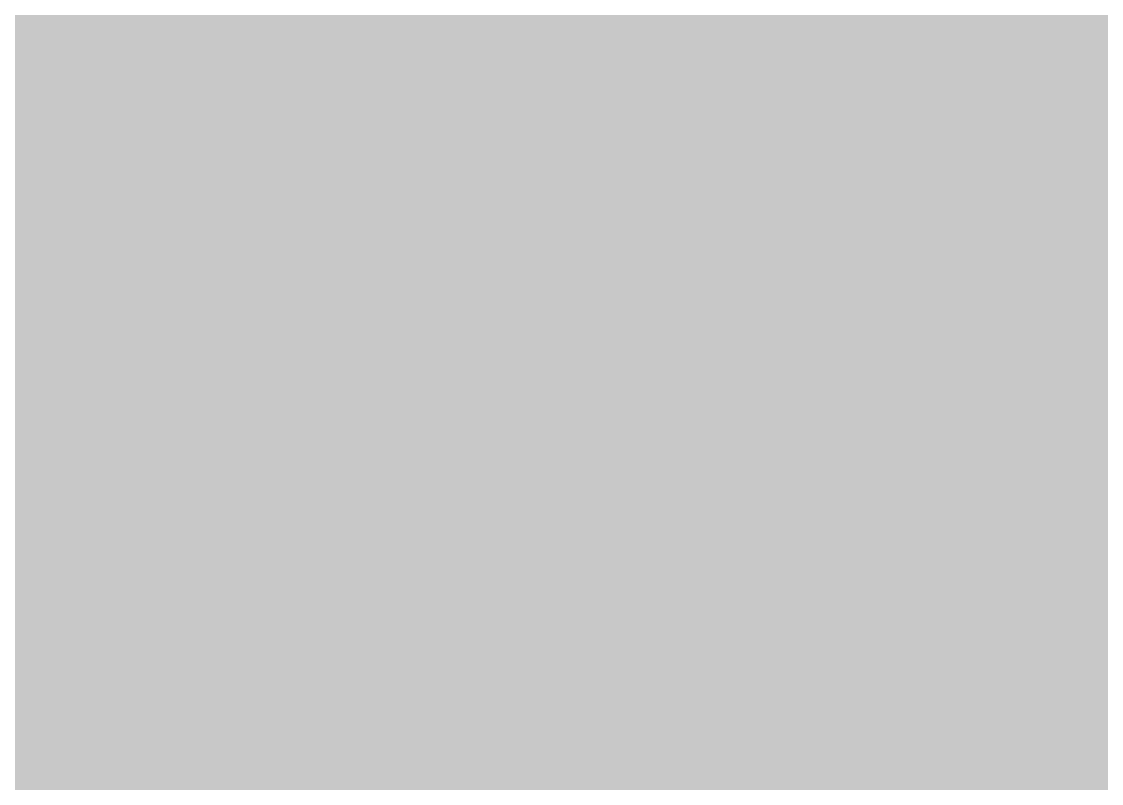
# Model space of a CAD drawing. Header units: inches. Extents: x -4169 to -1846, y 9706 to 12377.
# Drawn here: x -3238.21 to -3219.98, y 10355.1 to 10367.97 of the extents above; entities that cross this region are included whole.
import ezdxf

# ---------------------------------------------------------------- set-up
doc = ezdxf.new("R2010")
doc.units = ezdxf.units.IN
doc.header["$MEASUREMENT"] = 0
for name, color, linetype, lineweight in [('0-1', 7, 'Continuous', 5), ('0-2', 10, 'Continuous', 18), ('Q-CASE-1', 253, 'Continuous', 9)]:
    doc.layers.add(name, color=color, linetype=linetype, lineweight=lineweight)

# ---------------------------------------------------------------- blocks, each defined once
blk = doc.blocks.new('OD_CW_Base Cabinet - OD_CW_Base Cabinet-V38-ENLARGED RCP - 1ST FLOOR PLAN')
at = {"layer": 'Q-CASE-1'}
blk.add_hatch(color=256, dxfattribs=at).paths.add_polyline_path([(1.4, -3), (0.738, -3), (0.738, -24), (42.738, -24), (42.738, -3), (10.009, -3)], flags=0)
blk = doc.blocks.new('CTR - 1st Phase - Unit Layouts_rvt-1-ENLARGED RCP - 1ST FLOOR PLAN')
at = {"layer": '0-2', "rotation": 180}
blk.add_blockref('OD_CW_Base Cabinet - OD_CW_Base Cabinet-V38-ENLARGED RCP - 1ST FLOOR PLAN', (-3209.539, 10348.789), dxfattribs=at)

msp = doc.modelspace()

# ---------------------------------------------------------------- block references
at = {"layer": '0-1'}
msp.add_blockref('CTR - 1st Phase - Unit Layouts_rvt-1-ENLARGED RCP - 1ST FLOOR PLAN', (0, 0), dxfattribs=at)

doc.saveas('drawing.dxf')
